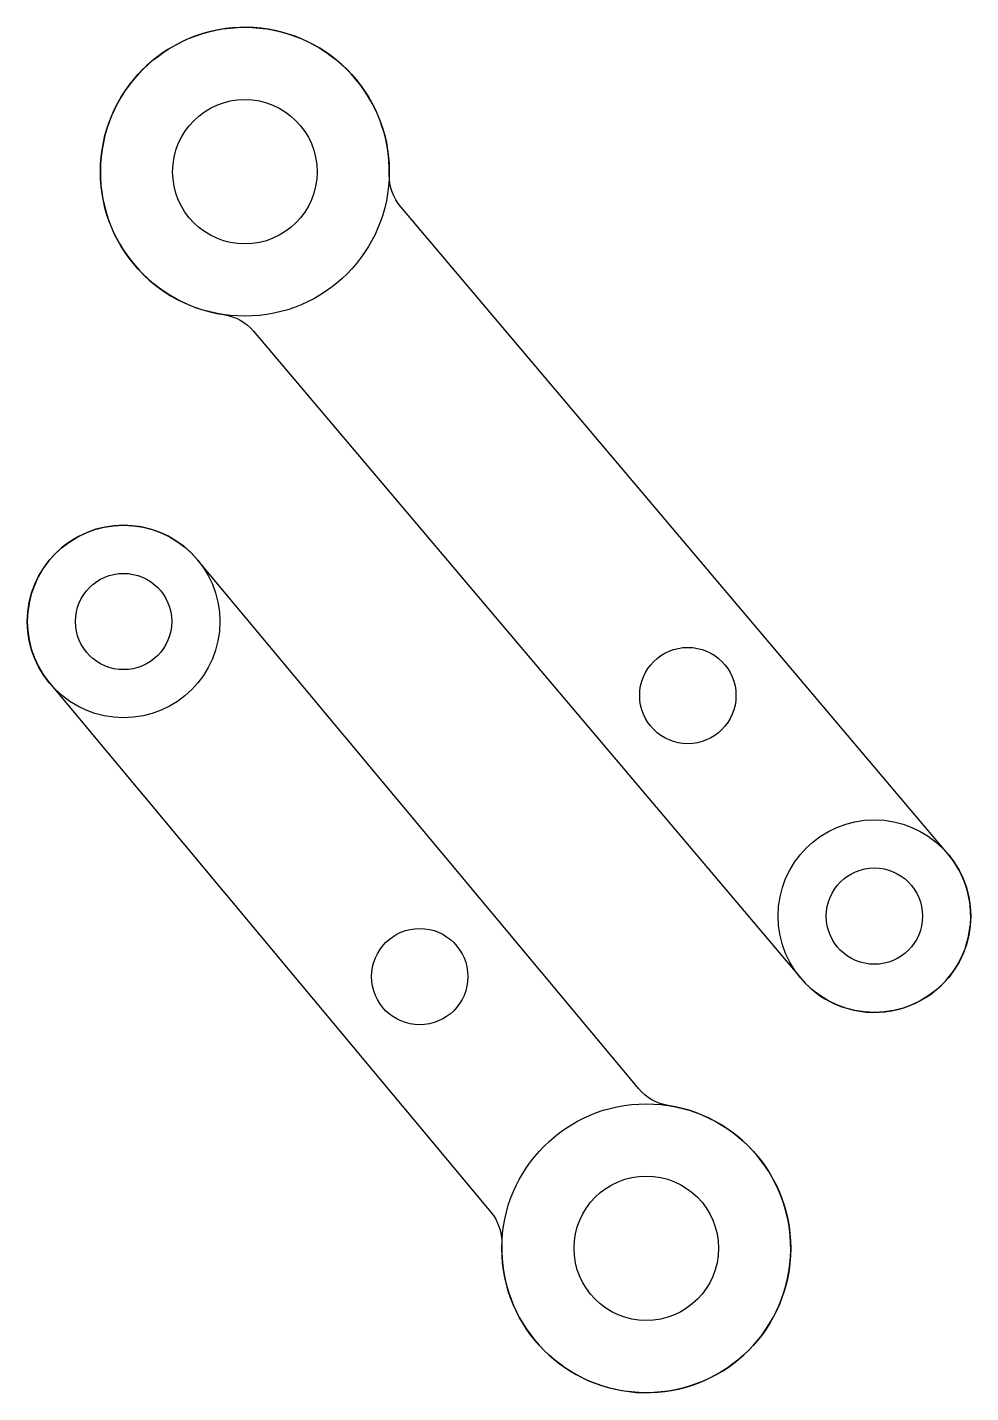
# Model space of a CAD drawing. Header units: inches. Extents: x 0 to 19.6, y 0 to 28.4.
import ezdxf

# ---------------------------------------------------------------- set-up
doc = ezdxf.new("R2010")
doc.units = ezdxf.units.IN
doc.header["$MEASUREMENT"] = 0
doc.layers.add('カバー', color=6, linetype='Continuous')

msp = doc.modelspace()

# ---------------------------------------------------------------- linework, layer by layer
for centre, radius in [((4.518, 25.36), 3), ((4.518, 25.36), 1.5), ((2, 16.018), 2), ((2, 16.018), 1), ((13.717, 14.48), 1), ((17.591, 9.899), 2), ((17.591, 9.899), 1), ((8.149, 8.642), 1), ((12.854, 3), 3), ((12.854, 3), 1.5)]:
    msp.add_circle(centre, radius)
at = {"layer": 'カバー'}
for points in [[(19.118, 11.19), (7.754, 24.631, -0.182676), (7.517, 25.298, 2.21525), (4.081, 22.392, -0.182676), (4.699, 22.048), (16.064, 8.607, 1)], [(0.453, 14.75), (9.624, 3.751, -0.182676), (9.855, 3.083, 2.21525), (13.311, 5.965, -0.182676), (12.696, 6.313), (3.536, 17.298, 0.995791)]]:
    msp.add_lwpolyline(points, format="xyb", close=True, dxfattribs=at)

doc.saveas('drawing.dxf')
